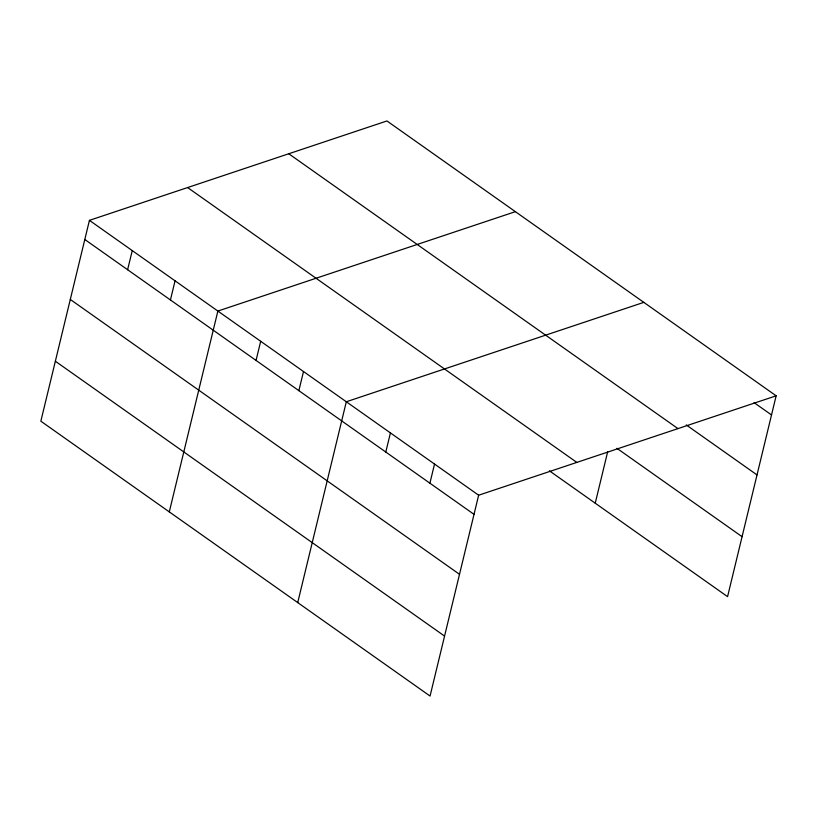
<?xml version="1.0" encoding="UTF-8"?>
<svg xmlns="http://www.w3.org/2000/svg" width="817" height="817" viewBox="0 0 817 817"><rect width="100%" height="100%" fill="white"/><g stroke="black" fill="none" stroke-linecap="round" stroke-linejoin="round"><path stroke-width="1.23" d="M776.15 395.816L386.941 120.957L89.431 220.355L40.85 421.184L430.059 696.043L478.65 495.214L776.15 395.816L727.569 596.645L549.361 470.796M127.615 269.722L132.252 250.594M170.436 299.962L175.063 280.823M169.293 511.891L217.873 311.063L515.384 211.664M256.058 360.43L260.684 341.292M298.869 390.659L303.505 371.531M297.725 602.589L346.316 401.76L643.816 302.361M385.798 452.046L390.424 432.908M429.905 483.194L434.532 464.066M595.236 503.19L607.664 451.801M754.081 402.638L771.524 414.944M686.229 424.922L757.012 474.912M288.758 153.759L677.977 428.619M616.917 448.308L742.071 536.687M187.614 187.553L576.822 462.412M89.431 220.355L478.65 495.214M84.805 239.493L474.013 514.342M70.303 299.451L459.511 574.31M55.352 361.226L444.56 636.086"/></g></svg>
